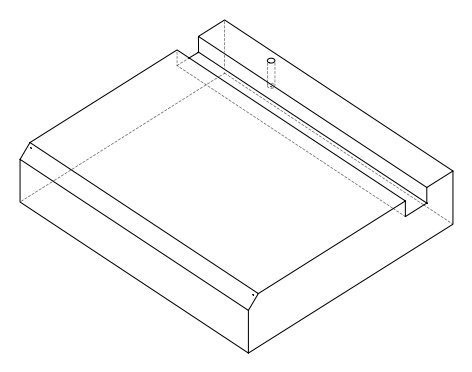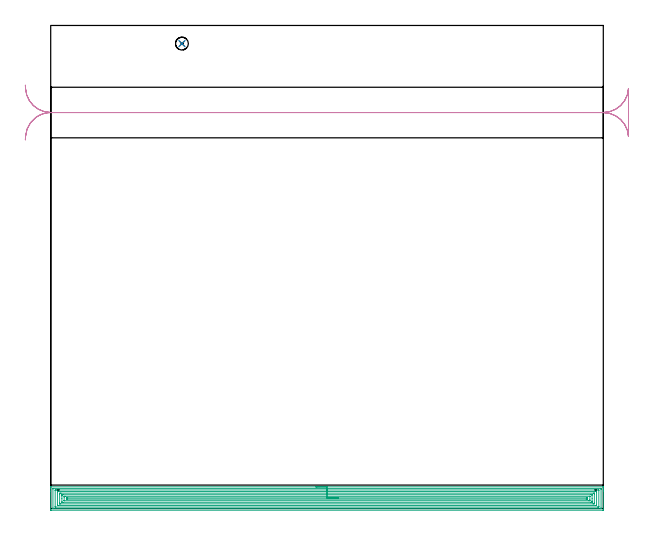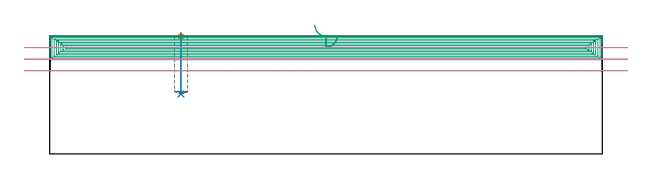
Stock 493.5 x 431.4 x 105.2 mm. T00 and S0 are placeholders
(PLAN: 4 operations, 3 tool changes, 40.3 min)
(1 SPOT_DRILL | STEP1POCKET | NXT0321_9005460120000 | 0.03 min | 1 mm3)
(2 DRILL_BLIND_HOLE_INTO_CENTER | STEP1POCKET | NXT0301_086 | 0.22 min | 5207 mm3)
(3 AREA_MILL | FG_CHAMFER_SURFACE | UGT0205_001 | 31.86 min | 107774 mm3)
(4 MILL_RECTANGULAR_SLOT | SLOT_RECTANGULAR | UGT0201_009 | Follow Part, ap 11.25, ae 75% | 8.19 min | 688126 mm3)
(TOOL NXT0321_9005460120000 | NC Spot Drill, 142deg, 12mm, Carbide, Uncoated | D12 PA142 FL30 Z2)
(TOOL NXT0301_086 | Carbide Drill 11.5mm [860.1-1150-035A1-MM 2214] | D11.5 PA140 FL55 Z2)
(TOOL UGT0205_001 | Chamfer Mill 20 x 3 x 45 deg. | D20 FL50 Z2)
(TOOL UGT0201_009 | End Mill 45 mm | D45 FL63 Z6)
(OP 1 SPOT_DRILL)
G17 G21 G94 G90
T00 M6
G54
G17 G0 G90 X117.2 Y415.2 S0 M3
G43 Z115.2 H0
G94 G81 G98 Z104.705 F250. R108.2
G80
M5
M2
(OP 2 DRILL_BLIND_HOLE_INTO_CENTER)
G17 G21 G94 G90
T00 M6
G54
G17 G0 G90 X117.2 Y415.2 S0 M3
G43 Z115.2 H1
G94 G81 G98 Z53.4 F250. R107.2
G80
M5
M2
(OP 3 AREA_MILL)
G17 G21 G94 G90
T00 M6
G54
G17 G0 G90 X236.75 Y19.4 S1061 M3
G43 Z115.2 H0
G94 G1 X236.788 Z114.328 F250.
X236.902 Z113.463
X237.091 Z112.612
X237.353 Z111.78
X237.687 Z110.974
X238.09 Z110.2
X238.558 Z109.464
X239.09 Z108.772
X239.679 Z108.129
X240.322 Z107.54
X241.014 Z107.008
X241.75 Z106.54
X242.524 Z106.137
X243.33 Z105.803
X244.162 Z105.541
X245.013 Z105.352
X245.878 Z105.238
X246.75 Z105.2
X493.328
X493.49 Y19.397 Z105.188
X493.493 Y19.335 Z105.127
X493.5 Y18.922 Z104.721
Y18.574 Z104.373
Y17.886 Z103.681
Y16.648 Z102.445
Y16.098 Z101.893
Y15.48 Z101.275
Y-0.879 Z84.918
X493.498 Y-1.156 Z84.641
X493.49 Y-1.492 Z84.306
X493.154 Y-1.499 Z84.299
X0.619 Y-1.5 Z84.3
X0.343 Y-1.497 Z84.302
X0.01 Y-1.492 Z84.306
X0. Y-1.154 Z84.643
Y15.48 Z101.275
Y17.886 Z103.681
Y18.574 Z104.373
Y18.922 Z104.722
X0.007 Y19.335 Z105.127
X0.01 Y19.397 Z105.188
X0.172 Y19.4 Z105.2
X246.75
Y17.986 Z103.786
X491.095
X491.195 Y17.984 Z103.784
X491.394 Y17.979 Z103.779
X491.491 Y17.973 Z103.773
X491.495 Y17.943 Z103.743
X491.498 Y17.886 Z103.686
X491.5 Y17.48 Z103.28
Y16.992 Z102.792
X491.499 Y0.503 Z86.303
X491.49 Y0.014 Z85.814
X491.486 Y-0.079 Z85.721
X491.295 Y-0.084 Z85.716
X491.194 Y-0.086 Z85.714
X2.405
X2.305 Y-0.085 Z85.715
X2.105 Y-0.079 Z85.721
X2.009 Y-0.073 Z85.727
X2.005 Y-0.043 Z85.757
X2.002 Y0.014 Z85.814
X2. Y0.42 Z86.22
X2.001 Y17.397 Z103.197
X2.01 Y17.886 Z103.686
X2.014 Y17.979 Z103.779
X2.205 Y17.984 Z103.784
X2.306 Y17.985 Z103.785
X246.75 Y17.986 Z103.786
Y16.572 Z102.372
X488.835 Y16.571 Z102.371
X489.308 Y16.569 Z102.369
X489.464 Y16.567 Z102.367
X489.484 Y16.565 Z102.365
X489.49 Y16.521 Z102.321
X489.496 Y16.419 Z102.219
X489.499 Y16.291 Z102.091
Y1.802 Z87.602
X489.498 Y1.611 Z87.411
X489.49 Y1.418 Z87.218
X489.476 Y1.335 Z87.135
X489.425 Y1.333 Z87.133
X489.308 Y1.33 Z87.13
X488.887 Y1.329 Z87.129
X488.414 Y1.328 Z87.128
X4.665 Y1.329 Z87.129
X4.192 Y1.331 Z87.131
X4.036 Y1.333 Z87.133
X4.016 Y1.335 Z87.135
X4.01 Y1.379 Z87.179
X4.004 Y1.481 Z87.281
X4.001 Y1.609 Z87.409
Y16.098 Z101.898
X4.002 Y16.289 Z102.089
X4.01 Y16.482 Z102.282
X4.024 Y16.565 Z102.365
X4.074 Y16.567 Z102.367
X4.192 Y16.57 Z102.37
X4.613 Y16.571 Z102.371
X5.086 Y16.572 Z102.372
X246.75
Y15.157 Z100.957
X486.675
X487.475 Y15.151 Z100.951
X487.49 Y15.15 Z100.95
X487.494 Y15.129 Z100.929
X487.498 Y15.076 Z100.876
X487.5 Y14.97 Z100.77
Y14.757 Z100.557
Y2.934 Z88.734
X487.498 Y2.825 Z88.625
X487.494 Y2.771 Z88.571
X487.49 Y2.75 Z88.55
X487.468 Y2.748 Z88.548
X486.628 Y2.743 Z88.543
X486.58
X6.825
X6.025 Y2.749 Z88.549
X6.01 Y2.75 Z88.55
X6.006 Y2.771 Z88.571
X6.002 Y2.824 Z88.624
X6. Y2.93 Z88.73
Y3.143 Z88.943
Y14.966 Z100.766
X6.002 Y15.075 Z100.875
X6.006 Y15.129 Z100.929
X6.01 Y15.15 Z100.95
X6.032 Y15.152 Z100.952
X6.872 Y15.157 Z100.957
X6.92
X246.75
Y13.743 Z99.543
X484.516
X484.841 Y13.742 Z99.542
X485.413 Y13.738 Z99.538
X485.471 Y13.736 Z99.536
X485.49 Y13.722 Z99.522
X485.496 Y13.656 Z99.456
X485.498 Y13.418 Z99.218
X485.5 Y12.758 Z98.558
Y5.376 Z91.176
X485.498 Y4.718 Z90.518
X485.492 Y4.482 Z90.282
X485.482 Y4.164 Z89.964
X485.163 Y4.16 Z89.96
X484.841 Y4.158 Z89.958
X484.273 Y4.157 Z89.957
X8.984
X8.659 Y4.158 Z89.958
X8.087 Y4.161 Z89.961
X8.029 Y4.164 Z89.964
X8.01 Y4.178 Z89.978
X8.004 Y4.244 Z90.044
X8.002 Y4.482 Z90.282
X8. Y5.141 Z90.941
Y12.524 Z98.324
X8.002 Y13.182 Z98.982
X8.008 Y13.418 Z99.218
X8.018 Y13.736 Z99.536
X8.337 Y13.74 Z99.54
X8.659 Y13.742 Z99.542
X9.227 Y13.743 Z99.543
X246.75
Y12.329 Z98.129
X482.356
X483.054 Y12.328 Z98.128
X483.252 Y12.326 Z98.126
X483.423 Y12.322 Z98.122
X483.49 Y12.313 Z98.113
X483.493 Y12.273 Z98.073
X483.498 Y12.08 Z97.88
X483.5 Y8.951 Z94.751
Y6.717 Z92.517
X483.499 Y6.269 Z92.069
X483.497 Y5.826 Z91.626
X483.49 Y5.675 Z91.475
X483.481 Y5.578 Z91.378
X483.403 Y5.576 Z91.376
X483.054 Y5.572 Z91.372
X482.858 Y5.571 Z91.371
X482.161
X11.144
X10.446 Y5.572 Z91.372
X10.248 Y5.574 Z91.374
X10.077 Y5.578 Z91.378
X10.01 Y5.587 Z91.387
X10.007 Y5.627 Z91.427
X10.002 Y5.82 Z91.62
X10. Y8.949 Z94.749
Y11.183 Z96.983
X10.001 Y11.631 Z97.431
X10.003 Y12.074 Z97.874
X10.01 Y12.225 Z98.025
X10.019 Y12.322 Z98.122
X10.097 Y12.324 Z98.124
X10.446 Y12.328 Z98.128
X10.642 Y12.329 Z98.129
X11.339
X246.75
Y10.915 Z96.715
X481.09 Y10.914 Z96.714
X481.267 Y10.913 Z96.713
X481.444 Y10.909 Z96.709
X481.486 Y10.908 Z96.708
X481.491 Y10.876 Z96.676
X481.496 Y10.815 Z96.615
X481.499 Y10.737 Z96.537
X481.5 Y7.824 Z93.624
X481.496 Y7.163 Z92.963
X481.493 Y7.047 Z92.847
X481.49 Y6.995 Z92.795
X481.438 Y6.992 Z92.792
X481.267 Y6.989 Z92.789
X480.551 Y6.985 Z92.785
X480.374
X12.41 Y6.986 Z92.786
X12.233 Y6.987 Z92.787
X12.056 Y6.991 Z92.791
X12.014 Y6.992 Z92.792
X12.009 Y7.024 Z92.824
X12.004 Y7.085 Z92.885
X12.001 Y7.163 Z92.963
X12. Y10.076 Z95.876
X12.004 Y10.737 Z96.537
X12.007 Y10.853 Z96.653
X12.01 Y10.905 Z96.705
X12.062 Y10.908 Z96.708
X12.233 Y10.911 Z96.711
X12.949 Y10.914 Z96.714
X13.126 Y10.915 Z96.715
X246.75
Y9.5 Z95.3
X478.587
X478.932 Y9.499 Z95.299
X479.48 Y9.493 Z95.293
X479.499 Y8.95 Z94.75
Y8.931 Z94.731
X479.48 Y8.407 Z94.207
X479.135 Y8.402 Z94.202
X478.587 Y8.4 Z94.2
X478.244 Y8.399 Z94.199
X14.913 Y8.4 Z94.2
X14.568 Y8.401 Z94.201
X14.02 Y8.407 Z94.207
X14.001 Y8.95 Z94.75
X14. Y8.969 Z94.769
X14.02 Y9.493 Z95.293
X14.365 Y9.498 Z95.298
X14.913 Y9.5 Z95.3
X15.256
X246.75
X247.622 Z95.339
X248.486 Z95.452
X249.338 Z95.641
X250.17 Z95.904
X250.976 Z96.237
X251.75 Z96.64
X252.486 Z97.109
X253.178 Z97.64
X253.821 Z98.229
X254.41 Z98.873
X254.941 Z99.565
X255.41 Z100.3
X255.813 Z101.074
X256.147 Z101.88
X256.409 Z102.712
X256.598 Z103.564
X256.712 Z104.429
X256.75 Z105.3
G0 Z115.2
M5
M2
(OP 4 MILL_RECTANGULAR_SLOT)
G17 G21 G94 G90
T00 M6
G54
G17 G0 G90 X-22.625 Y329.265 S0 M3
G43 Z115.2 H0
Z94.9
G94 G1 X-22.47 Y332.261 F250.
G2 X-13.261 Y349.277 R22.5 F500.
X-4.157 Y353.213 R22.5 F441.
X0. Y353.6 R22.5 F370.
G1 X465.819
X475.819 F473.
X493.5 F500.
G2 X515.97 Y332.261 R22.5
G1 X516.
Y375.039
X515.97
G2 X493.5 Y353.7 R22.5
G1 X0.
G2 X-22.47 Y375.039 R22.5
G1 X-22.625 Y378.035 F250.
G0 Y329.265 Z84.6
G1 X-22.47 Y332.261
G2 X-13.261 Y349.277 R22.5 F500.
X-4.157 Y353.213 R22.5 F441.
X0. Y353.6 R22.5 F370.
G1 X465.819
X475.819 F473.
X493.5 F500.
G2 X515.97 Y332.261 R22.5
G1 X516.
Y375.039
X515.97
G2 X493.5 Y353.7 R22.5
G1 X0.
G2 X-22.47 Y375.039 R22.5
G1 X-22.625 Y378.035 F250.
G0 Y329.265 Z74.3
G1 X-22.47 Y332.261
G2 X-13.261 Y349.277 R22.5 F500.
X-4.157 Y353.213 R22.5 F408.
X0. Y353.6 R22.5 F345.
G1 X465.819
X475.819 F433.
X493.5 F500.
G2 X515.97 Y332.261 R22.5
G1 X516.
Y375.039
X515.97
G2 X493.5 Y353.7 R22.5
G1 X0.
G2 X-22.47 Y375.039 R22.5
G1 X-22.625 Y378.035 F250.
G0 Z115.2
M5
M2
